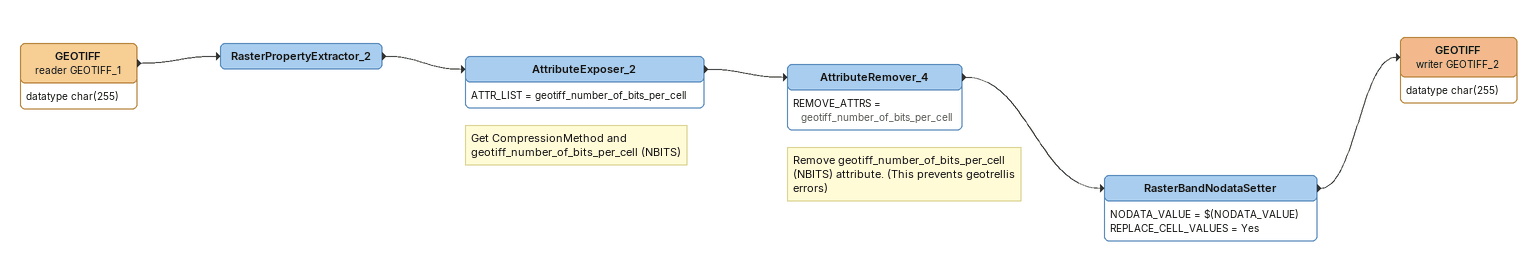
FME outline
GEOTIFF (reader GEOTIFF_1)
    attributes: datatype char(255)
    -> RasterPropertyExtractor_2
RasterPropertyExtractor_2
    -> AttributeExposer_2
Note: Get CompressionMethod and geotiff_number_of_bits_per_cell (NBITS)
AttributeExposer_2
    ATTR_LIST = geotiff_number_of_bits_per_cell
    -> AttributeRemover_4
Note: Remove geotiff_number_of_bits_per_cell (NBITS) attribute. (This prevents geotrellis errors)
AttributeRemover_4
    REMOVE_ATTRS = geotiff_number_of_bits_per_cell
    -> RasterBandNodataSetter
RasterBandNodataSetter
    NODATA_VALUE = $(NODATA_VALUE)
    REPLACE_CELL_VALUES = Yes
    -> GEOTIFF (writer GEOTIFF_2)
GEOTIFF (writer GEOTIFF_2)
    attributes: datatype char(255)
